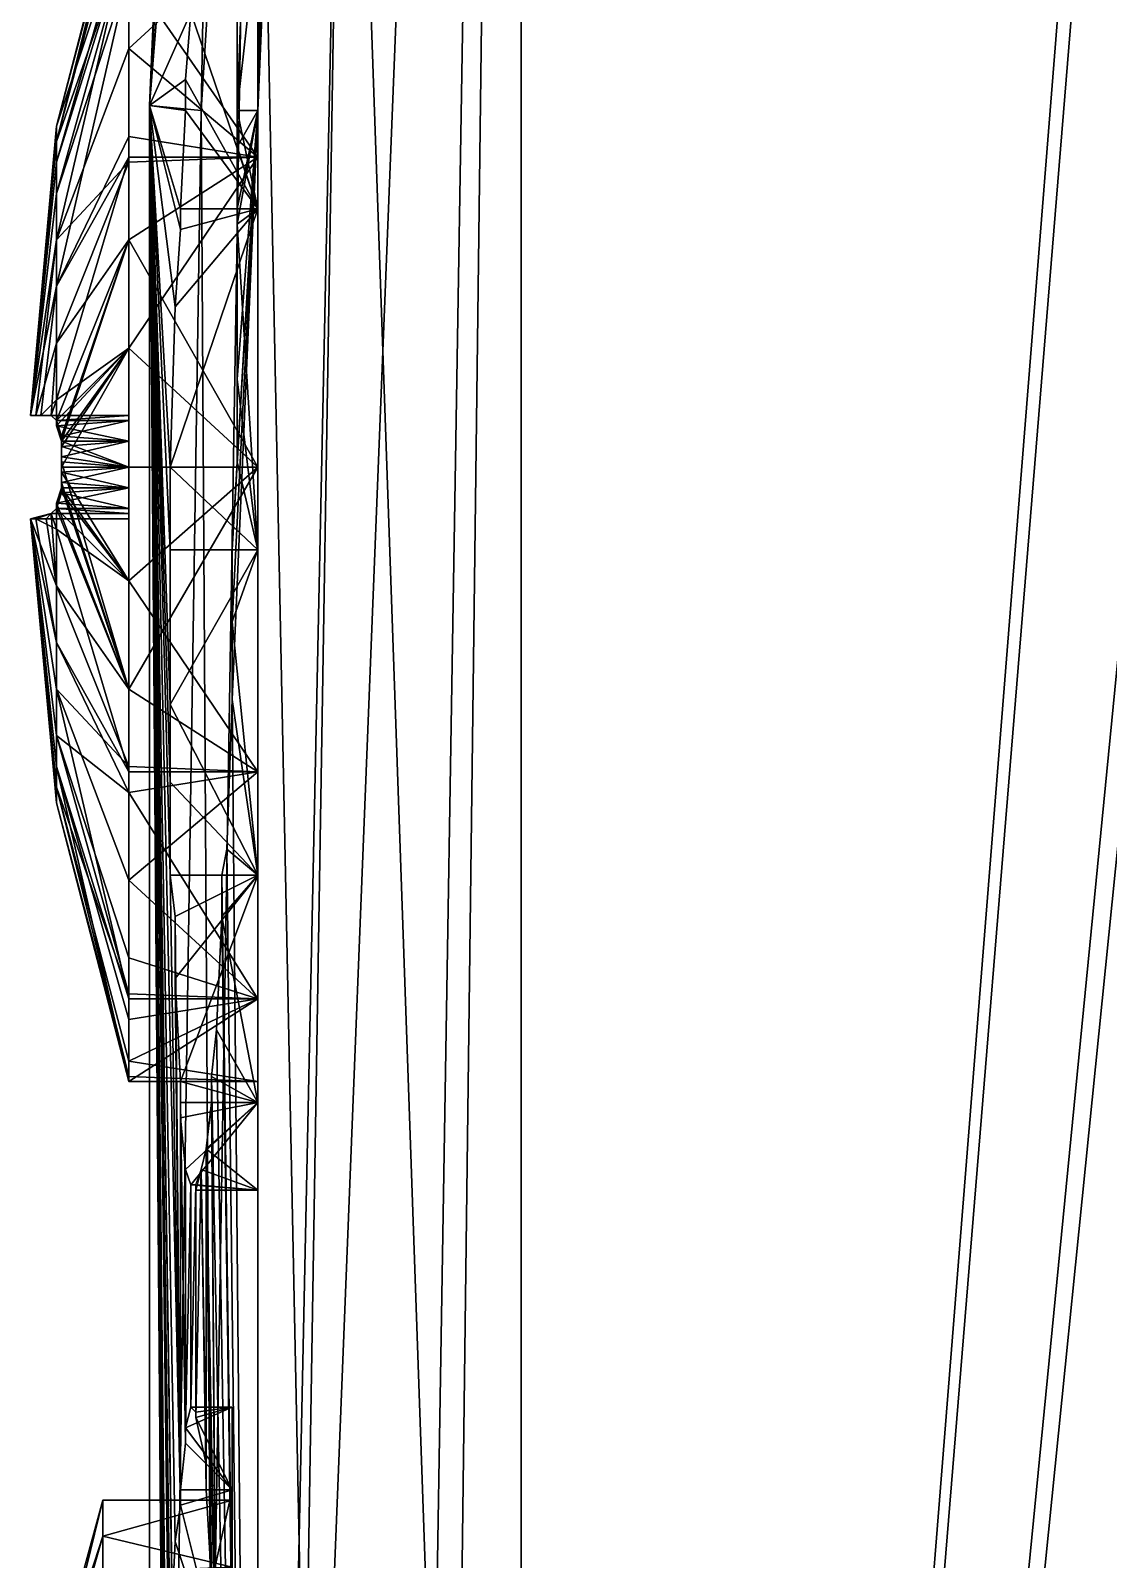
# Model space of a CAD drawing. Header units: metres. Extents: x -0.073 to 0.073, y -0.252 to 0.252.
# Drawn here: x -0.07244 to -0.05939, y 0.07803 to 0.09653 of the extents above; entities that cross this region are included whole.
import ezdxf

# ---------------------------------------------------------------- set-up
doc = ezdxf.new("R2010")
doc.units = ezdxf.units.M
for name, color, linetype in [('Object_0177', 9, 'CONTINUOUS'), ('Object_0185', 9, 'CONTINUOUS'), ('Object_0190', 9, 'CONTINUOUS'), ('Object_0280', 9, 'CONTINUOUS'), ('Object_0283', 9, 'CONTINUOUS'), ('Object_0284', 9, 'CONTINUOUS'), ('Object_0400', 9, 'CONTINUOUS'), ('Object_0401', 9, 'CONTINUOUS'), ('Object_0402', 9, 'CONTINUOUS'), ('Object_0507', 9, 'CONTINUOUS'), ('Object_0509', 9, 'CONTINUOUS'), ('Object_0513', 9, 'CONTINUOUS'), ('Object_0565', 9, 'CONTINUOUS'), ('Object_0681', 9, 'CONTINUOUS'), ('Object_0731', 9, 'CONTINUOUS'), ('Object_0926', 9, 'CONTINUOUS'), ('Object_0928', 9, 'CONTINUOUS'), ('Object_1019', 9, 'CONTINUOUS'), ('Object_1056', 9, 'CONTINUOUS')]:
    doc.layers.add(name, color=color, linetype=linetype)

msp = doc.modelspace()

# ---------------------------------------------------------------- linework, layer by layer
at = {"layer": 'Object_0177'}
for points in [[(-0.050375, 0.133875, 0.181312), (-0.067063, 0.105625, 0.181312), (0.025312, 0.095563, 0.181312)], [(-0.067563, 0.075063, 0.181312), (0.025312, 0.095563, 0.181312), (-0.067063, 0.105625, 0.181312)], [(0.025312, 0.095563, 0.181312), (-0.067563, 0.075063, 0.181312), (0.025312, 0.0545, 0.181312)]]:
    msp.add_3dface(points, dxfattribs=at)
at = {"layer": 'Object_0185'}
for points in [[(-0.06925, 0.135938, 0.168125), (-0.071, 0.095625, 0.168125), (-0.06875, 0.135625, 0.178313)], [(-0.070188, 0.105688, 0.178313), (-0.06875, 0.135625, 0.178313), (-0.071, 0.095625, 0.168125)], [(-0.071, 0.095625, 0.168125), (-0.070375, 0.095563, 0.178313), (-0.070188, 0.105688, 0.178313)], [(-0.071, 0.054437, 0.168125), (-0.070375, 0.0545, 0.178313), (-0.071, 0.095625, 0.168125)], [(-0.070688, 0.075063, 0.178313), (-0.071, 0.095625, 0.168125), (-0.070375, 0.0545, 0.178313)], [(-0.071, 0.095625, 0.168125), (-0.070688, 0.075063, 0.178313), (-0.070375, 0.095563, 0.178313)]]:
    msp.add_3dface(points, dxfattribs=at)
at = {"layer": 'Object_0190'}
for points in [[(-0.070188, 0.105688, 0.178313), (-0.070375, 0.095563, 0.178313), (-0.06975, 0.105688, 0.179812)], [(-0.07025, 0.075063, 0.179812), (-0.06975, 0.105688, 0.179812), (-0.070375, 0.095563, 0.178313)], [(-0.06975, 0.105688, 0.179812), (-0.07025, 0.075063, 0.179812), (-0.069125, 0.075063, 0.180937)], [(-0.069125, 0.075063, 0.180937), (-0.068625, 0.105625, 0.180937), (-0.06975, 0.105688, 0.179812)], [(-0.068625, 0.105625, 0.180937), (-0.069125, 0.075063, 0.180937), (-0.067563, 0.075063, 0.181312)], [(-0.067563, 0.075063, 0.181312), (-0.067063, 0.105625, 0.181312), (-0.068625, 0.105625, 0.180937)], [(-0.070375, 0.095563, 0.178313), (-0.070688, 0.075063, 0.178313), (-0.07025, 0.075063, 0.179812)]]:
    msp.add_3dface(points, dxfattribs=at)
at = {"layer": 'Object_0280'}
for points in [[(-0.06925, 0.135938, 0.168125), (-0.070063, 0.114875, 0.161625), (-0.071, 0.095625, 0.168125)], [(-0.069688, 0.095563, 0.138125), (-0.06925, 0.112375, 0.140625), (-0.068, 0.13475, 0.138125)], [(-0.070063, 0.114875, 0.161625), (-0.070188, 0.112687, 0.161875), (-0.071, 0.095625, 0.168125)], [(-0.07025, 0.11125, 0.161813), (-0.071, 0.095625, 0.168125), (-0.070188, 0.112687, 0.161875)], [(-0.06925, 0.112375, 0.140625), (-0.069688, 0.095563, 0.138125), (-0.069375, 0.110188, 0.140875)], [(-0.071, 0.095625, 0.168125), (-0.07025, 0.11125, 0.161813), (-0.07025, 0.110188, 0.161563)], [(-0.07025, 0.110188, 0.161563), (-0.070313, 0.109188, 0.161313), (-0.071, 0.095625, 0.168125)], [(-0.069375, 0.110188, 0.140875), (-0.069688, 0.095563, 0.138125), (-0.069437, 0.108875, 0.141312)], [(-0.070313, 0.107875, 0.160812), (-0.071, 0.095625, 0.168125), (-0.070313, 0.109188, 0.161313)], [(-0.069938, 0.095563, 0.143688), (-0.069938, 0.09675, 0.144437), (-0.069437, 0.108875, 0.141312)], [(-0.069938, 0.095563, 0.143688), (-0.069437, 0.108875, 0.141312), (-0.069688, 0.095563, 0.138125)], [(-0.071, 0.095625, 0.168125), (-0.070313, 0.107875, 0.160812), (-0.0705, 0.09675, 0.158125)], [(-0.0705, 0.09675, 0.158125), (-0.070562, 0.095938, 0.158687), (-0.071, 0.095625, 0.168125)], [(-0.070562, 0.095563, 0.158813), (-0.071, 0.095625, 0.168125), (-0.070562, 0.095938, 0.158687)], [(-0.071, 0.095625, 0.168125), (-0.070562, 0.095563, 0.158813), (-0.070625, 0.094375, 0.159437)], [(-0.070625, 0.094375, 0.159437), (-0.070625, 0.094125, 0.1595), (-0.071, 0.095625, 0.168125)], [(-0.070688, 0.093188, 0.159812), (-0.071, 0.095625, 0.168125), (-0.070625, 0.094125, 0.1595)], [(-0.071, 0.095625, 0.168125), (-0.070688, 0.093188, 0.159812), (-0.07075, 0.09125, 0.16)], [(-0.070688, 0.07825, 0.155813), (-0.07075, 0.077, 0.157062), (-0.071, 0.095625, 0.168125)], [(-0.070688, 0.07825, 0.155813), (-0.071, 0.095625, 0.168125), (-0.070625, 0.078688, 0.155312)], [(-0.07075, 0.09125, 0.16), (-0.07075, 0.09025, 0.159938), (-0.071, 0.095625, 0.168125)], [(-0.071, 0.095625, 0.168125), (-0.07075, 0.09025, 0.159938), (-0.07075, 0.088375, 0.1595)], [(-0.071, 0.095625, 0.168125), (-0.07075, 0.086312, 0.158437), (-0.070625, 0.078688, 0.155312)], [(-0.07075, 0.086312, 0.158437), (-0.071, 0.095625, 0.168125), (-0.07075, 0.087437, 0.159125)], [(-0.07075, 0.088375, 0.1595), (-0.07075, 0.087437, 0.159125), (-0.071, 0.095625, 0.168125)], [(-0.07075, 0.077, 0.157062), (-0.07075, 0.076437, 0.1575), (-0.071, 0.095625, 0.168125)], [(-0.07075, 0.076188, 0.157562), (-0.071, 0.095625, 0.168125), (-0.07075, 0.076437, 0.1575)], [(-0.071, 0.095625, 0.168125), (-0.07075, 0.076188, 0.157562), (-0.070812, 0.074812, 0.15825)], [(-0.070562, 0.060125, 0.155813), (-0.070625, 0.058875, 0.157062), (-0.071, 0.095625, 0.168125)], [(-0.070562, 0.060125, 0.155813), (-0.071, 0.095625, 0.168125), (-0.070562, 0.060563, 0.155312)], [(-0.070812, 0.074812, 0.15825), (-0.070812, 0.074125, 0.158437), (-0.071, 0.095625, 0.168125)], [(-0.070812, 0.0725, 0.158563), (-0.071, 0.095625, 0.168125), (-0.070812, 0.074125, 0.158437)], [(-0.071, 0.095625, 0.168125), (-0.070812, 0.0725, 0.158563), (-0.070812, 0.072375, 0.158563)], [(-0.071, 0.095625, 0.168125), (-0.07075, 0.069938, 0.158125), (-0.070562, 0.060563, 0.155312)], [(-0.07075, 0.069938, 0.158125), (-0.071, 0.095625, 0.168125), (-0.070812, 0.071688, 0.158563)], [(-0.070812, 0.072375, 0.158563), (-0.070812, 0.071688, 0.158563), (-0.071, 0.095625, 0.168125)], [(-0.070625, 0.058875, 0.157062), (-0.070625, 0.058312, 0.1575), (-0.071, 0.095625, 0.168125)], [(-0.070625, 0.058063, 0.157562), (-0.071, 0.095625, 0.168125), (-0.070625, 0.058312, 0.1575)], [(-0.071, 0.095625, 0.168125), (-0.070625, 0.058063, 0.157562), (-0.071, 0.054437, 0.168125)], [(-0.069688, 0.0545, 0.138125), (-0.07, 0.088437, 0.143), (-0.069688, 0.095563, 0.138125)], [(-0.07, 0.089375, 0.142687), (-0.069688, 0.095563, 0.138125), (-0.07, 0.088437, 0.143)], [(-0.069688, 0.095563, 0.138125), (-0.07, 0.089375, 0.142687), (-0.07, 0.09025, 0.142625)], [(-0.07, 0.09025, 0.142625), (-0.069938, 0.091312, 0.1425), (-0.069688, 0.095563, 0.138125)], [(-0.069938, 0.092312, 0.142563), (-0.069688, 0.095563, 0.138125), (-0.069938, 0.091312, 0.1425)], [(-0.069688, 0.095563, 0.138125), (-0.069938, 0.092312, 0.142563), (-0.069938, 0.094188, 0.143)], [(-0.069938, 0.094188, 0.143), (-0.069938, 0.094375, 0.143062), (-0.069688, 0.095563, 0.138125)], [(-0.069938, 0.095125, 0.143375), (-0.069688, 0.095563, 0.138125), (-0.069938, 0.094375, 0.143062)], [(-0.069688, 0.095563, 0.138125), (-0.069938, 0.095125, 0.143375), (-0.069938, 0.095563, 0.143688)], [(-0.07, 0.088437, 0.143), (-0.069688, 0.0545, 0.138125), (-0.070063, 0.086625, 0.143812)], [(-0.070125, 0.086312, 0.144062), (-0.070063, 0.086625, 0.143812), (-0.069688, 0.0545, 0.138125)], [(-0.070688, 0.085812, 0.158062), (-0.070625, 0.078688, 0.155312), (-0.07075, 0.086312, 0.158437)], [(-0.069688, 0.0545, 0.138125), (-0.070125, 0.085812, 0.144375), (-0.070125, 0.086312, 0.144062)], [(-0.070688, 0.085812, 0.158062), (-0.070688, 0.085063, 0.157375), (-0.070625, 0.078688, 0.155312)], [(-0.070125, 0.085812, 0.144375), (-0.069688, 0.0545, 0.138125), (-0.070188, 0.084438, 0.14575)], [(-0.070625, 0.083813, 0.155875), (-0.070625, 0.078688, 0.155312), (-0.070688, 0.085063, 0.157375)], [(-0.07025, 0.083875, 0.146562), (-0.070188, 0.084438, 0.14575), (-0.069688, 0.0545, 0.138125)], [(-0.070625, 0.078688, 0.155312), (-0.070625, 0.083813, 0.155875), (-0.070625, 0.078875, 0.154875)], [(-0.070625, 0.083562, 0.155312), (-0.070625, 0.078875, 0.154875), (-0.070625, 0.083813, 0.155875)], [(-0.07025, 0.083875, 0.146562), (-0.070188, 0.07575, 0.144625), (-0.07025, 0.083562, 0.147187)], [(-0.070188, 0.07575, 0.144625), (-0.07025, 0.083875, 0.146562), (-0.070188, 0.075125, 0.144375)], [(-0.069688, 0.0545, 0.138125), (-0.070188, 0.075125, 0.144375), (-0.07025, 0.083875, 0.146562)], [(-0.070625, 0.078875, 0.154875), (-0.070625, 0.083562, 0.155312), (-0.070562, 0.079438, 0.153687)], [(-0.070625, 0.083375, 0.155), (-0.070562, 0.079438, 0.153687), (-0.070625, 0.083562, 0.155312)], [(-0.070313, 0.083, 0.148375), (-0.07025, 0.083562, 0.147187), (-0.070188, 0.07575, 0.144625)], [(-0.070562, 0.079438, 0.153687), (-0.070625, 0.083375, 0.155), (-0.070562, 0.079625, 0.153)], [(-0.070562, 0.08275, 0.153125), (-0.070562, 0.079625, 0.153), (-0.070625, 0.083375, 0.155)], [(-0.070313, 0.083, 0.148375), (-0.070313, 0.078875, 0.147563), (-0.070375, 0.08275, 0.149312)], [(-0.070188, 0.07575, 0.144625), (-0.070188, 0.076188, 0.144937), (-0.070313, 0.083, 0.148375)], [(-0.07025, 0.07725, 0.145625), (-0.070313, 0.083, 0.148375), (-0.070188, 0.076188, 0.144937)], [(-0.070313, 0.083, 0.148375), (-0.07025, 0.07725, 0.145625), (-0.07025, 0.07775, 0.146062)], [(-0.07025, 0.07775, 0.146062), (-0.070313, 0.078875, 0.1475), (-0.070313, 0.083, 0.148375)], [(-0.070313, 0.078875, 0.147563), (-0.070313, 0.083, 0.148375), (-0.070313, 0.078875, 0.1475)], [(-0.070562, 0.079625, 0.153), (-0.070562, 0.08275, 0.153125), (-0.0705, 0.082563, 0.152188)], [(-0.070375, 0.08275, 0.149312), (-0.070438, 0.07975, 0.149812), (-0.070438, 0.082563, 0.15125)], [(-0.070375, 0.08275, 0.149312), (-0.070313, 0.079187, 0.148125), (-0.070438, 0.07975, 0.149812)], [(-0.070313, 0.079187, 0.148125), (-0.070375, 0.08275, 0.149312), (-0.070313, 0.078875, 0.147563)], [(-0.070562, 0.079625, 0.153), (-0.0705, 0.082563, 0.152188), (-0.0705, 0.079875, 0.15125)], [(-0.070438, 0.082563, 0.15125), (-0.0705, 0.079875, 0.15125), (-0.0705, 0.082563, 0.152188)], [(-0.0705, 0.079875, 0.15125), (-0.070438, 0.082563, 0.15125), (-0.070438, 0.079813, 0.1505)], [(-0.070438, 0.079813, 0.1505), (-0.070438, 0.082563, 0.15125), (-0.070438, 0.07975, 0.149812)]]:
    msp.add_3dface(points, dxfattribs=at)
at = {"layer": 'Object_0283'}
for points in [[(-0.069688, 0.094375, 0.159437), (-0.0705, 0.09675, 0.158125), (-0.069688, 0.097812, 0.157062)], [(-0.069938, 0.095563, 0.143688), (-0.069688, 0.097812, 0.145437), (-0.069938, 0.09675, 0.144437)], [(-0.069688, 0.097812, 0.145437), (-0.069938, 0.095563, 0.143688), (-0.069688, 0.094375, 0.143062)], [(-0.0705, 0.09675, 0.158125), (-0.069688, 0.094375, 0.159437), (-0.070562, 0.095938, 0.158687)], [(-0.069688, 0.094375, 0.159437), (-0.070562, 0.095563, 0.158813), (-0.070562, 0.095938, 0.158687)], [(-0.070562, 0.095563, 0.158813), (-0.069688, 0.094375, 0.159437), (-0.070625, 0.094375, 0.159437)], [(-0.069938, 0.095125, 0.143375), (-0.069688, 0.094375, 0.143062), (-0.069938, 0.095563, 0.143688)], [(-0.069688, 0.094375, 0.143062), (-0.069938, 0.095125, 0.143375), (-0.069938, 0.094375, 0.143062)], [(-0.069688, 0.09025, 0.159938), (-0.07075, 0.09125, 0.16), (-0.069688, 0.094375, 0.159437)], [(-0.070688, 0.093188, 0.159812), (-0.069688, 0.094375, 0.159437), (-0.07075, 0.09125, 0.16)], [(-0.069688, 0.094375, 0.159437), (-0.070688, 0.093188, 0.159812), (-0.070625, 0.094125, 0.1595)], [(-0.070625, 0.094125, 0.1595), (-0.070625, 0.094375, 0.159437), (-0.069688, 0.094375, 0.159437)], [(-0.069688, 0.094375, 0.143062), (-0.069938, 0.094375, 0.143062), (-0.069938, 0.094188, 0.143)], [(-0.069688, 0.094375, 0.143062), (-0.069938, 0.094188, 0.143), (-0.069688, 0.09025, 0.142563)], [(-0.069938, 0.092312, 0.142563), (-0.069688, 0.09025, 0.142563), (-0.069938, 0.094188, 0.143)], [(-0.069688, 0.09025, 0.142563), (-0.069938, 0.092312, 0.142563), (-0.069938, 0.091312, 0.1425)], [(-0.07075, 0.09025, 0.159938), (-0.07075, 0.09125, 0.16), (-0.069688, 0.09025, 0.159938)], [(-0.069938, 0.091312, 0.1425), (-0.07, 0.09025, 0.142625), (-0.069688, 0.09025, 0.142563)], [(-0.069688, 0.086312, 0.158437), (-0.07075, 0.088375, 0.1595), (-0.069688, 0.09025, 0.159938)], [(-0.07075, 0.09025, 0.159938), (-0.069688, 0.09025, 0.159938), (-0.07075, 0.088375, 0.1595)], [(-0.07, 0.089375, 0.142687), (-0.069688, 0.09025, 0.142563), (-0.07, 0.09025, 0.142625)], [(-0.069688, 0.09025, 0.142563), (-0.07, 0.089375, 0.142687), (-0.069688, 0.086312, 0.144062)], [(-0.07, 0.088437, 0.143), (-0.069688, 0.086312, 0.144062), (-0.07, 0.089375, 0.142687)], [(-0.069688, 0.086312, 0.144062), (-0.07, 0.088437, 0.143), (-0.070063, 0.086625, 0.143812)], [(-0.069688, 0.086312, 0.158437), (-0.07075, 0.087437, 0.159125), (-0.07075, 0.088375, 0.1595)], [(-0.07075, 0.087437, 0.159125), (-0.069688, 0.086312, 0.158437), (-0.07075, 0.086312, 0.158437)], [(-0.070063, 0.086625, 0.143812), (-0.070125, 0.086312, 0.144062), (-0.069688, 0.086312, 0.144062)], [(-0.070688, 0.085812, 0.158062), (-0.07075, 0.086312, 0.158437), (-0.069688, 0.086312, 0.158437)], [(-0.070688, 0.085063, 0.157375), (-0.069688, 0.086312, 0.158437), (-0.070625, 0.083813, 0.155875)], [(-0.069688, 0.086312, 0.158437), (-0.070688, 0.085063, 0.157375), (-0.070688, 0.085812, 0.158062)], [(-0.069688, 0.083562, 0.155312), (-0.070625, 0.083813, 0.155875), (-0.069688, 0.086312, 0.158437)], [(-0.070125, 0.085812, 0.144375), (-0.069688, 0.086312, 0.144062), (-0.070125, 0.086312, 0.144062)], [(-0.069688, 0.086312, 0.144062), (-0.070125, 0.085812, 0.144375), (-0.069688, 0.083562, 0.147187)], [(-0.070188, 0.084438, 0.14575), (-0.069688, 0.083562, 0.147187), (-0.070125, 0.085812, 0.144375)], [(-0.069688, 0.083562, 0.147187), (-0.070188, 0.084438, 0.14575), (-0.07025, 0.083875, 0.146562)], [(-0.070625, 0.083813, 0.155875), (-0.069688, 0.083562, 0.155312), (-0.070625, 0.083562, 0.155312)], [(-0.07025, 0.083875, 0.146562), (-0.07025, 0.083562, 0.147187), (-0.069688, 0.083562, 0.147187)], [(-0.069688, 0.083562, 0.155312), (-0.070562, 0.08275, 0.153125), (-0.070625, 0.083375, 0.155)], [(-0.070625, 0.083375, 0.155), (-0.070625, 0.083562, 0.155312), (-0.069688, 0.083562, 0.155312)], [(-0.070562, 0.08275, 0.153125), (-0.069688, 0.083562, 0.155312), (-0.0705, 0.082563, 0.152188)], [(-0.069688, 0.0825, 0.15125), (-0.0705, 0.082563, 0.152188), (-0.069688, 0.083562, 0.155312)], [(-0.070313, 0.083, 0.148375), (-0.069688, 0.083562, 0.147187), (-0.07025, 0.083562, 0.147187)], [(-0.069688, 0.083562, 0.147187), (-0.070313, 0.083, 0.148375), (-0.069688, 0.0825, 0.15125)], [(-0.070375, 0.08275, 0.149312), (-0.069688, 0.0825, 0.15125), (-0.070313, 0.083, 0.148375)], [(-0.069688, 0.0825, 0.15125), (-0.070375, 0.08275, 0.149312), (-0.070438, 0.0825, 0.15125)], [(-0.0705, 0.082563, 0.152188), (-0.069688, 0.0825, 0.15125), (-0.070438, 0.082563, 0.15125)], [(-0.069688, 0.0825, 0.15125), (-0.070438, 0.0825, 0.15125), (-0.070438, 0.082563, 0.15125)]]:
    msp.add_3dface(points, dxfattribs=at)
at = {"layer": 'Object_0284'}
for points in [[(-0.0705, 0.079875, 0.15125), (-0.07, 0.079875, 0.15125), (-0.070562, 0.079625, 0.153)], [(-0.07, 0.078875, 0.154938), (-0.070562, 0.079625, 0.153), (-0.07, 0.079875, 0.15125)], [(-0.0705, 0.079875, 0.15125), (-0.070438, 0.079813, 0.1505), (-0.07, 0.079875, 0.15125)], [(-0.070438, 0.07975, 0.149812), (-0.07, 0.079875, 0.15125), (-0.070438, 0.079813, 0.1505)], [(-0.07, 0.079875, 0.15125), (-0.070438, 0.07975, 0.149812), (-0.07, 0.078875, 0.147563)], [(-0.070313, 0.079187, 0.148125), (-0.07, 0.078875, 0.147563), (-0.070438, 0.07975, 0.149812)], [(-0.070562, 0.079625, 0.153), (-0.07, 0.078875, 0.154938), (-0.070562, 0.079438, 0.153687)], [(-0.07, 0.078875, 0.154938), (-0.070625, 0.078875, 0.154875), (-0.070562, 0.079438, 0.153687)], [(-0.07, 0.078875, 0.147563), (-0.070313, 0.079187, 0.148125), (-0.070313, 0.078875, 0.147563)], [(-0.07, 0.076188, 0.157625), (-0.070625, 0.078688, 0.155312), (-0.07, 0.078875, 0.154938)], [(-0.070625, 0.078875, 0.154875), (-0.07, 0.078875, 0.154938), (-0.070625, 0.078688, 0.155312)], [(-0.070313, 0.078875, 0.147563), (-0.070313, 0.078875, 0.1475), (-0.07, 0.078875, 0.147563)], [(-0.07025, 0.07775, 0.146062), (-0.07, 0.078875, 0.147563), (-0.070313, 0.078875, 0.1475)], [(-0.07, 0.078875, 0.147563), (-0.07025, 0.07775, 0.146062), (-0.07, 0.076188, 0.144875)], [(-0.07, 0.076188, 0.157625), (-0.070688, 0.07825, 0.155813), (-0.070625, 0.078688, 0.155312)], [(-0.070688, 0.07825, 0.155813), (-0.07, 0.076188, 0.157625), (-0.07075, 0.077, 0.157062)]]:
    msp.add_3dface(points, dxfattribs=at)
at = {"layer": 'Object_0400'}
for points in [[(-0.072187, 0.091875, 0.1475), (-0.072125, 0.091875, 0.147375), (-0.07125, 0.091875, 0.1475)], [(-0.072125, 0.091812, 0.147187), (-0.07125, 0.091875, 0.1475), (-0.072125, 0.091875, 0.147375)], [(-0.07125, 0.091875, 0.1475), (-0.072125, 0.091812, 0.147187), (-0.07125, 0.091812, 0.147187)], [(-0.07125, 0.091812, 0.147187), (-0.072125, 0.09175, 0.147125), (-0.07125, 0.091563, 0.146938)], [(-0.07125, 0.091812, 0.147187), (-0.072125, 0.091812, 0.147187), (-0.072125, 0.09175, 0.147125)], [(-0.072063, 0.091563, 0.147), (-0.07125, 0.091563, 0.146938), (-0.072125, 0.09175, 0.147125)], [(-0.07125, 0.09125, 0.146875), (-0.07125, 0.091563, 0.146938), (-0.072063, 0.0915, 0.146938)], [(-0.07125, 0.091563, 0.146938), (-0.072063, 0.091563, 0.147), (-0.072063, 0.0915, 0.146938)], [(-0.072063, 0.0915, 0.146938), (-0.072063, 0.09125, 0.146875), (-0.07125, 0.09125, 0.146875)], [(-0.072063, 0.091187, 0.146875), (-0.07125, 0.09125, 0.146875), (-0.072063, 0.09125, 0.146875)], [(-0.07125, 0.09125, 0.146875), (-0.072063, 0.091187, 0.146875), (-0.07125, 0.091, 0.146938)], [(-0.072063, 0.091, 0.146938), (-0.07125, 0.091, 0.146938), (-0.072063, 0.091187, 0.146875)], [(-0.072125, 0.09075, 0.147187), (-0.07125, 0.09075, 0.147187), (-0.072063, 0.090938, 0.147)], [(-0.07125, 0.091, 0.146938), (-0.072063, 0.090938, 0.147), (-0.07125, 0.09075, 0.147187)], [(-0.07125, 0.091, 0.146938), (-0.072063, 0.091, 0.146938), (-0.072063, 0.090938, 0.147)], [(-0.072187, 0.090687, 0.1475), (-0.07125, 0.090687, 0.1475), (-0.072125, 0.09075, 0.147187)], [(-0.07125, 0.09075, 0.147187), (-0.072125, 0.09075, 0.147187), (-0.07125, 0.090687, 0.1475)]]:
    msp.add_3dface(points, dxfattribs=at)
at = {"layer": 'Object_0401'}
for points in [[(-0.072187, 0.090687, 0.147687), (-0.072438, 0.090625, 0.1505), (-0.072187, 0.090625, 0.1475)], [(-0.072438, 0.090625, 0.1505), (-0.072187, 0.090687, 0.147687), (-0.072438, 0.090625, 0.149937)], [(-0.072375, 0.090625, 0.149625), (-0.072438, 0.090625, 0.149937), (-0.072187, 0.090687, 0.147687)], [(-0.07225, 0.090625, 0.154), (-0.07125, 0.090625, 0.1475), (-0.072438, 0.090625, 0.15225)], [(-0.072187, 0.090625, 0.1475), (-0.072438, 0.090625, 0.15225), (-0.07125, 0.090625, 0.1475)], [(-0.072438, 0.090625, 0.15225), (-0.072187, 0.090625, 0.1475), (-0.072438, 0.090625, 0.151812)], [(-0.072438, 0.090625, 0.151562), (-0.072438, 0.090625, 0.151812), (-0.072187, 0.090625, 0.1475)], [(-0.072438, 0.090625, 0.15125), (-0.072438, 0.090625, 0.151562), (-0.072438, 0.090625, 0.151)], [(-0.072187, 0.090625, 0.1475), (-0.072438, 0.090625, 0.151), (-0.072438, 0.090625, 0.151562)], [(-0.072438, 0.090625, 0.151), (-0.072187, 0.090625, 0.1475), (-0.072438, 0.090625, 0.1505)], [(-0.072187, 0.090625, 0.155), (-0.07125, 0.090625, 0.155), (-0.07225, 0.090625, 0.154)], [(-0.07125, 0.090625, 0.1475), (-0.07225, 0.090625, 0.154), (-0.07125, 0.090625, 0.155)]]:
    msp.add_3dface(points, dxfattribs=at)
at = {"layer": 'Object_0402'}
for points in [[(-0.072438, 0.091875, 0.15225), (-0.072187, 0.091875, 0.155), (-0.072375, 0.091875, 0.152875)], [(-0.072187, 0.091875, 0.155), (-0.072438, 0.091875, 0.15225), (-0.07125, 0.091875, 0.155)], [(-0.072438, 0.091875, 0.15225), (-0.072438, 0.091875, 0.151688), (-0.07125, 0.091875, 0.155)], [(-0.072438, 0.091875, 0.15125), (-0.07125, 0.091875, 0.155), (-0.072438, 0.091875, 0.151688)], [(-0.07125, 0.091875, 0.155), (-0.072438, 0.091875, 0.15125), (-0.07125, 0.091875, 0.1475)], [(-0.072438, 0.091875, 0.151063), (-0.07125, 0.091875, 0.1475), (-0.072438, 0.091875, 0.15125)], [(-0.07125, 0.091875, 0.1475), (-0.072438, 0.091875, 0.151063), (-0.072438, 0.091875, 0.150687)], [(-0.072438, 0.091875, 0.150687), (-0.072313, 0.091875, 0.149438), (-0.07125, 0.091875, 0.1475)], [(-0.072187, 0.091875, 0.147625), (-0.07125, 0.091875, 0.1475), (-0.072313, 0.091875, 0.149438)], [(-0.07125, 0.091875, 0.1475), (-0.072187, 0.091875, 0.147625), (-0.072187, 0.091875, 0.1475)]]:
    msp.add_3dface(points, dxfattribs=at)
at = {"layer": 'Object_0507'}
for points in [[(-0.071563, 0.07875, 0.15125), (-0.072313, 0.076, 0.15125), (-0.071563, 0.078313, 0.153625)], [(-0.072313, 0.076, 0.15125), (-0.071563, 0.07875, 0.15125), (-0.072313, 0.075688, 0.149937)], [(-0.071563, 0.078313, 0.148875), (-0.072313, 0.075688, 0.149937), (-0.071563, 0.07875, 0.15125)], [(-0.071563, 0.078313, 0.153625), (-0.072313, 0.075688, 0.152562), (-0.071563, 0.077875, 0.154312)], [(-0.072313, 0.075688, 0.152562), (-0.071563, 0.078313, 0.153625), (-0.072313, 0.076, 0.15125)], [(-0.072313, 0.075688, 0.149937), (-0.071563, 0.078313, 0.148875), (-0.071563, 0.077875, 0.148187)]]:
    msp.add_3dface(points, dxfattribs=at)
at = {"layer": 'Object_0509'}
for points in [[(-0.07125, 0.09875, 0.151938), (-0.072125, 0.095375, 0.151625), (-0.07125, 0.098, 0.154562)], [(-0.07125, 0.09875, 0.151938), (-0.07125, 0.098688, 0.15125), (-0.072125, 0.095375, 0.151625)], [(-0.072125, 0.095188, 0.150125), (-0.072125, 0.095375, 0.151625), (-0.07125, 0.098688, 0.15125)], [(-0.07125, 0.098688, 0.15125), (-0.07125, 0.0985, 0.149188), (-0.072125, 0.095188, 0.150125)], [(-0.07125, 0.097688, 0.147563), (-0.072125, 0.095188, 0.150125), (-0.07125, 0.0985, 0.149188)], [(-0.072125, 0.094938, 0.153063), (-0.07125, 0.098, 0.154562), (-0.072125, 0.095375, 0.151625)], [(-0.07125, 0.098, 0.154562), (-0.072125, 0.094938, 0.153063), (-0.07125, 0.09775, 0.154938)], [(-0.072125, 0.094, 0.15425), (-0.07125, 0.09775, 0.154938), (-0.072125, 0.094938, 0.153063)], [(-0.07125, 0.09775, 0.154938), (-0.072125, 0.094, 0.15425), (-0.07125, 0.096313, 0.156812)], [(-0.072125, 0.095188, 0.150125), (-0.07125, 0.097688, 0.147563), (-0.072125, 0.094562, 0.148812)], [(-0.07125, 0.09725, 0.14675), (-0.072125, 0.094562, 0.148812), (-0.07125, 0.097688, 0.147563)], [(-0.072125, 0.094562, 0.148812), (-0.07125, 0.09725, 0.14675), (-0.072125, 0.093437, 0.14775)], [(-0.07125, 0.09725, 0.14675), (-0.07125, 0.09525, 0.144875), (-0.072125, 0.093437, 0.14775)], [(-0.07125, 0.094938, 0.157625), (-0.07125, 0.096313, 0.156812), (-0.072125, 0.094, 0.15425)], [(-0.072125, 0.095375, 0.151625), (-0.072438, 0.091875, 0.151688), (-0.072125, 0.094938, 0.153063)], [(-0.072438, 0.091875, 0.151688), (-0.072125, 0.095375, 0.151625), (-0.072438, 0.091875, 0.15125)], [(-0.072125, 0.095375, 0.151625), (-0.072125, 0.095188, 0.150125), (-0.072438, 0.091875, 0.15125)], [(-0.072125, 0.094562, 0.148812), (-0.072438, 0.091875, 0.151063), (-0.072125, 0.095188, 0.150125)], [(-0.072438, 0.091875, 0.151063), (-0.072438, 0.091875, 0.15125), (-0.072125, 0.095188, 0.150125)], [(-0.07125, 0.095, 0.144813), (-0.072125, 0.093437, 0.14775), (-0.07125, 0.09525, 0.144875)], [(-0.072125, 0.094938, 0.153063), (-0.072438, 0.091875, 0.15225), (-0.072125, 0.094, 0.15425)], [(-0.072438, 0.091875, 0.15225), (-0.072125, 0.094938, 0.153063), (-0.072438, 0.091875, 0.151688)], [(-0.07125, 0.092688, 0.143875), (-0.072125, 0.092063, 0.14725), (-0.07125, 0.095, 0.144813)], [(-0.072125, 0.093437, 0.14775), (-0.07125, 0.095, 0.144813), (-0.072125, 0.092063, 0.14725)], [(-0.07125, 0.094938, 0.157625), (-0.072125, 0.09275, 0.155062), (-0.07125, 0.094, 0.15825)], [(-0.072125, 0.09275, 0.155062), (-0.07125, 0.094938, 0.157625), (-0.072125, 0.094, 0.15425)], [(-0.072125, 0.093437, 0.14775), (-0.072438, 0.091875, 0.150687), (-0.072125, 0.094562, 0.148812)], [(-0.072438, 0.091875, 0.151063), (-0.072125, 0.094562, 0.148812), (-0.072438, 0.091875, 0.150687)], [(-0.072375, 0.091875, 0.152875), (-0.072125, 0.094, 0.15425), (-0.072438, 0.091875, 0.15225)], [(-0.072125, 0.094, 0.15425), (-0.072375, 0.091875, 0.152875), (-0.072125, 0.09275, 0.155062)], [(-0.072125, 0.091812, 0.155312), (-0.072063, 0.091625, 0.1555), (-0.07125, 0.094, 0.15825)], [(-0.072125, 0.091812, 0.155312), (-0.07125, 0.094, 0.15825), (-0.072125, 0.09275, 0.155062)], [(-0.072063, 0.091563, 0.155563), (-0.07125, 0.094, 0.15825), (-0.072063, 0.091625, 0.1555)], [(-0.07125, 0.094, 0.15825), (-0.072063, 0.091563, 0.155563), (-0.07125, 0.09125, 0.15875)], [(-0.072438, 0.091875, 0.150687), (-0.072125, 0.093437, 0.14775), (-0.072313, 0.091875, 0.149438)], [(-0.072125, 0.092063, 0.14725), (-0.072313, 0.091875, 0.149438), (-0.072125, 0.093437, 0.14775)], [(-0.072187, 0.091875, 0.155), (-0.072125, 0.09275, 0.155062), (-0.072375, 0.091875, 0.152875)], [(-0.072187, 0.091875, 0.155), (-0.072125, 0.091812, 0.155312), (-0.072125, 0.09275, 0.155062)], [(-0.072063, 0.091563, 0.147), (-0.072125, 0.09175, 0.147125), (-0.07125, 0.092688, 0.143875)], [(-0.072125, 0.09175, 0.147125), (-0.072125, 0.091812, 0.147187), (-0.07125, 0.092688, 0.143875)], [(-0.072125, 0.092063, 0.14725), (-0.07125, 0.092688, 0.143875), (-0.072125, 0.091812, 0.147187)], [(-0.07125, 0.09125, 0.143875), (-0.072063, 0.09125, 0.146875), (-0.07125, 0.092688, 0.143875)], [(-0.072063, 0.0915, 0.146938), (-0.07125, 0.092688, 0.143875), (-0.072063, 0.09125, 0.146875)], [(-0.07125, 0.092688, 0.143875), (-0.072063, 0.0915, 0.146938), (-0.072063, 0.091563, 0.147)], [(-0.072125, 0.092063, 0.14725), (-0.072187, 0.091875, 0.147625), (-0.072313, 0.091875, 0.149438)], [(-0.072125, 0.091875, 0.147375), (-0.072187, 0.091875, 0.1475), (-0.072125, 0.092063, 0.14725)], [(-0.072187, 0.091875, 0.147625), (-0.072125, 0.092063, 0.14725), (-0.072187, 0.091875, 0.1475)], [(-0.072125, 0.091875, 0.147375), (-0.072125, 0.092063, 0.14725), (-0.072125, 0.091812, 0.147187)], [(-0.072063, 0.091375, 0.155625), (-0.07125, 0.09125, 0.15875), (-0.072063, 0.091563, 0.155563)], [(-0.07125, 0.09125, 0.15875), (-0.072063, 0.091375, 0.155625), (-0.072063, 0.091312, 0.155625)], [(-0.07125, 0.088562, 0.15825), (-0.07125, 0.09125, 0.15875), (-0.072063, 0.091312, 0.155625)], [(-0.072063, 0.091312, 0.155625), (-0.072063, 0.091063, 0.155563), (-0.07125, 0.088562, 0.15825)], [(-0.07125, 0.089875, 0.143875), (-0.072063, 0.091187, 0.146875), (-0.07125, 0.09125, 0.143875)], [(-0.072063, 0.09125, 0.146875), (-0.07125, 0.09125, 0.143875), (-0.072063, 0.091187, 0.146875)], [(-0.072063, 0.091187, 0.146875), (-0.07125, 0.089875, 0.143875), (-0.072063, 0.091, 0.146938)], [(-0.072063, 0.091, 0.1555), (-0.07125, 0.088562, 0.15825), (-0.072063, 0.091063, 0.155563)], [(-0.07125, 0.088562, 0.15825), (-0.072063, 0.091, 0.1555), (-0.072125, 0.090813, 0.155375)], [(-0.07125, 0.089875, 0.143875), (-0.072125, 0.09075, 0.147187), (-0.072063, 0.090938, 0.147)], [(-0.072063, 0.090938, 0.147), (-0.072063, 0.091, 0.146938), (-0.07125, 0.089875, 0.143875)], [(-0.072187, 0.090687, 0.147687), (-0.072125, 0.0905, 0.14725), (-0.072375, 0.090625, 0.149625)], [(-0.07225, 0.090625, 0.154), (-0.072125, 0.089813, 0.155062), (-0.072187, 0.090687, 0.155)], [(-0.072187, 0.090687, 0.1475), (-0.072125, 0.09075, 0.147187), (-0.072125, 0.0905, 0.14725)], [(-0.072125, 0.0905, 0.14725), (-0.072187, 0.090687, 0.147687), (-0.072187, 0.090687, 0.1475)], [(-0.072125, 0.090687, 0.155125), (-0.072187, 0.090687, 0.155), (-0.072125, 0.089813, 0.155062)], [(-0.072125, 0.090813, 0.155375), (-0.072125, 0.09075, 0.155312), (-0.07125, 0.088562, 0.15825)], [(-0.072125, 0.090687, 0.155125), (-0.072125, 0.089813, 0.155062), (-0.072125, 0.09075, 0.155312)], [(-0.072125, 0.09075, 0.147187), (-0.07125, 0.089875, 0.143875), (-0.072125, 0.0905, 0.14725)], [(-0.072125, 0.089813, 0.155062), (-0.07125, 0.088562, 0.15825), (-0.072125, 0.09075, 0.155312)], [(-0.072438, 0.090625, 0.15225), (-0.072125, 0.088562, 0.15425), (-0.072125, 0.089813, 0.155062)], [(-0.072375, 0.090625, 0.149625), (-0.072125, 0.089125, 0.14775), (-0.072438, 0.090625, 0.149937)], [(-0.072125, 0.088, 0.148812), (-0.072438, 0.090625, 0.149937), (-0.072125, 0.089125, 0.14775)], [(-0.072438, 0.090625, 0.149937), (-0.072125, 0.088, 0.148812), (-0.072438, 0.090625, 0.1505)], [(-0.072438, 0.090625, 0.151812), (-0.072438, 0.090625, 0.151562), (-0.072125, 0.087625, 0.153063)], [(-0.072438, 0.090625, 0.15125), (-0.072125, 0.087625, 0.153063), (-0.072438, 0.090625, 0.151562)], [(-0.072125, 0.087625, 0.153063), (-0.072438, 0.090625, 0.15125), (-0.072125, 0.087188, 0.151625)], [(-0.072438, 0.090625, 0.151), (-0.072125, 0.087188, 0.151625), (-0.072438, 0.090625, 0.15125)], [(-0.072125, 0.087188, 0.151625), (-0.072438, 0.090625, 0.151), (-0.072125, 0.087375, 0.150125)], [(-0.072125, 0.089813, 0.155062), (-0.07225, 0.090625, 0.154), (-0.072438, 0.090625, 0.15225)], [(-0.072125, 0.088, 0.148812), (-0.072125, 0.087375, 0.150125), (-0.072438, 0.090625, 0.1505)], [(-0.072438, 0.090625, 0.151), (-0.072438, 0.090625, 0.1505), (-0.072125, 0.087375, 0.150125)], [(-0.072125, 0.087625, 0.153063), (-0.072125, 0.088562, 0.15425), (-0.072438, 0.090625, 0.151812)], [(-0.072438, 0.090625, 0.15225), (-0.072438, 0.090625, 0.151812), (-0.072125, 0.088562, 0.15425)], [(-0.072125, 0.089125, 0.14775), (-0.072375, 0.090625, 0.149625), (-0.072125, 0.0905, 0.14725)], [(-0.072125, 0.0905, 0.14725), (-0.07125, 0.087563, 0.144813), (-0.072125, 0.089125, 0.14775)], [(-0.07125, 0.087563, 0.144813), (-0.072125, 0.0905, 0.14725), (-0.07125, 0.089875, 0.143875)], [(-0.07125, 0.088562, 0.15825), (-0.072125, 0.089813, 0.155062), (-0.07125, 0.087625, 0.157625)], [(-0.072125, 0.088562, 0.15425), (-0.07125, 0.087625, 0.157625), (-0.072125, 0.089813, 0.155062)], [(-0.072125, 0.089125, 0.14775), (-0.07125, 0.087313, 0.144875), (-0.072125, 0.088, 0.148812)], [(-0.07125, 0.087313, 0.144875), (-0.072125, 0.089125, 0.14775), (-0.07125, 0.087563, 0.144813)], [(-0.072125, 0.088562, 0.15425), (-0.072125, 0.087625, 0.153063), (-0.07125, 0.084813, 0.154938)], [(-0.07125, 0.087625, 0.157625), (-0.072125, 0.088562, 0.15425), (-0.07125, 0.08625, 0.156812)], [(-0.07125, 0.084813, 0.154938), (-0.07125, 0.08625, 0.156812), (-0.072125, 0.088562, 0.15425)], [(-0.07125, 0.085313, 0.14675), (-0.072125, 0.088, 0.148812), (-0.07125, 0.087313, 0.144875)], [(-0.07125, 0.085313, 0.14675), (-0.07125, 0.084875, 0.147563), (-0.072125, 0.088, 0.148812)], [(-0.072125, 0.087375, 0.150125), (-0.072125, 0.088, 0.148812), (-0.07125, 0.084875, 0.147563)], [(-0.07125, 0.084563, 0.154562), (-0.072125, 0.087625, 0.153063), (-0.07125, 0.083813, 0.151938)], [(-0.072125, 0.087188, 0.151625), (-0.07125, 0.083813, 0.151938), (-0.072125, 0.087625, 0.153063)], [(-0.07125, 0.084563, 0.154562), (-0.07125, 0.084813, 0.154938), (-0.072125, 0.087625, 0.153063)], [(-0.072125, 0.087375, 0.150125), (-0.07125, 0.083875, 0.15125), (-0.072125, 0.087188, 0.151625)], [(-0.07125, 0.083875, 0.15125), (-0.072125, 0.087375, 0.150125), (-0.07125, 0.084062, 0.149188)], [(-0.07125, 0.084875, 0.147563), (-0.07125, 0.084062, 0.149188), (-0.072125, 0.087375, 0.150125)], [(-0.07125, 0.083813, 0.151938), (-0.072125, 0.087188, 0.151625), (-0.07125, 0.083875, 0.15125)]]:
    msp.add_3dface(points, dxfattribs=at)
at = {"layer": 'Object_0513'}
for points in [[(-0.0665, 0.134875, 0.138125), (-0.0585, 0.115625, 0.14), (-0.0665, 0.015188, 0.138125)], [(-0.0585, 0.113125, 0.14), (-0.0665, 0.015188, 0.138125), (-0.0585, 0.115625, 0.14)], [(-0.0585, 0.113125, 0.14), (-0.0585, 0.096875, 0.14), (-0.0665, 0.015188, 0.138125)], [(-0.0585, 0.094375, 0.14), (-0.0665, 0.015188, 0.138125), (-0.0585, 0.096875, 0.14)], [(-0.0585, 0.094375, 0.14), (-0.0585, 0.078125, 0.14), (-0.0665, 0.015188, 0.138125)], [(-0.0585, 0.075625, 0.14), (-0.0665, 0.015188, 0.138125), (-0.0585, 0.078125, 0.14)]]:
    msp.add_3dface(points, dxfattribs=at)
at = {"layer": 'Object_0565'}
for points in [[(-0.069688, 0.09775, 0.155), (-0.07125, 0.096313, 0.156812), (-0.069688, 0.095, 0.15775)], [(-0.069688, 0.09775, 0.155), (-0.07125, 0.09775, 0.154938), (-0.07125, 0.096313, 0.156812)], [(-0.069688, 0.095, 0.14475), (-0.07125, 0.09725, 0.14675), (-0.069688, 0.09775, 0.1475)], [(-0.07125, 0.09725, 0.14675), (-0.069688, 0.095, 0.14475), (-0.07125, 0.09525, 0.144875)], [(-0.07125, 0.094938, 0.157625), (-0.069688, 0.095, 0.15775), (-0.07125, 0.096313, 0.156812)], [(-0.069688, 0.095, 0.14475), (-0.07125, 0.095, 0.144813), (-0.07125, 0.09525, 0.144875)], [(-0.069688, 0.09125, 0.15875), (-0.069688, 0.095, 0.15775), (-0.07125, 0.094, 0.15825)], [(-0.069688, 0.095, 0.15775), (-0.07125, 0.094938, 0.157625), (-0.07125, 0.094, 0.15825)], [(-0.069688, 0.09125, 0.14375), (-0.07125, 0.092688, 0.143875), (-0.069688, 0.095, 0.14475)], [(-0.07125, 0.095, 0.144813), (-0.069688, 0.095, 0.14475), (-0.07125, 0.092688, 0.143875)], [(-0.07125, 0.094, 0.15825), (-0.07125, 0.09125, 0.15875), (-0.069688, 0.09125, 0.15875)], [(-0.069688, 0.09125, 0.14375), (-0.07125, 0.09125, 0.143875), (-0.07125, 0.092688, 0.143875)], [(-0.069688, 0.087563, 0.14475), (-0.07125, 0.089875, 0.143875), (-0.069688, 0.09125, 0.14375)], [(-0.07125, 0.09125, 0.143875), (-0.069688, 0.09125, 0.14375), (-0.07125, 0.089875, 0.143875)], [(-0.07125, 0.088562, 0.15825), (-0.069688, 0.09125, 0.15875), (-0.07125, 0.09125, 0.15875)], [(-0.069688, 0.09125, 0.15875), (-0.07125, 0.088562, 0.15825), (-0.069688, 0.087563, 0.15775)], [(-0.069688, 0.087563, 0.14475), (-0.07125, 0.087563, 0.144813), (-0.07125, 0.089875, 0.143875)], [(-0.07125, 0.087625, 0.157625), (-0.069688, 0.087563, 0.15775), (-0.07125, 0.088562, 0.15825)], [(-0.069688, 0.087563, 0.15775), (-0.07125, 0.087625, 0.157625), (-0.07125, 0.08625, 0.156812)], [(-0.069688, 0.084813, 0.1475), (-0.07125, 0.087313, 0.144875), (-0.069688, 0.087563, 0.14475)], [(-0.07125, 0.087563, 0.144813), (-0.069688, 0.087563, 0.14475), (-0.07125, 0.087313, 0.144875)], [(-0.069688, 0.087563, 0.15775), (-0.07125, 0.08625, 0.156812), (-0.069688, 0.084813, 0.155)], [(-0.07125, 0.087313, 0.144875), (-0.069688, 0.084813, 0.1475), (-0.07125, 0.085313, 0.14675)], [(-0.07125, 0.084813, 0.154938), (-0.069688, 0.084813, 0.155), (-0.07125, 0.08625, 0.156812)], [(-0.07125, 0.084875, 0.147563), (-0.07125, 0.085313, 0.14675), (-0.069688, 0.084813, 0.1475)], [(-0.07125, 0.084875, 0.147563), (-0.069688, 0.084813, 0.1475), (-0.07125, 0.084062, 0.149188)], [(-0.069688, 0.083813, 0.15125), (-0.07125, 0.084062, 0.149188), (-0.069688, 0.084813, 0.1475)], [(-0.069688, 0.084813, 0.155), (-0.07125, 0.083813, 0.151938), (-0.069688, 0.083813, 0.15125)], [(-0.07125, 0.083813, 0.151938), (-0.069688, 0.084813, 0.155), (-0.07125, 0.084563, 0.154562)], [(-0.069688, 0.084813, 0.155), (-0.07125, 0.084813, 0.154938), (-0.07125, 0.084563, 0.154562)], [(-0.07125, 0.084062, 0.149188), (-0.069688, 0.083813, 0.15125), (-0.07125, 0.083875, 0.15125)], [(-0.07125, 0.083875, 0.15125), (-0.069688, 0.083813, 0.15125), (-0.07125, 0.083813, 0.151938)]]:
    msp.add_3dface(points, dxfattribs=at)
at = {"layer": 'Object_0681'}
for points in [[(-0.072187, 0.091875, 0.155), (-0.07125, 0.091875, 0.155), (-0.072125, 0.091812, 0.155312)], [(-0.07125, 0.091812, 0.155312), (-0.072125, 0.091812, 0.155312), (-0.07125, 0.091875, 0.155)], [(-0.072125, 0.091812, 0.155312), (-0.07125, 0.091812, 0.155312), (-0.072063, 0.091625, 0.1555)], [(-0.07125, 0.091563, 0.155563), (-0.072063, 0.091625, 0.1555), (-0.07125, 0.091812, 0.155312)], [(-0.07125, 0.091563, 0.155563), (-0.072063, 0.091563, 0.155563), (-0.072063, 0.091625, 0.1555)], [(-0.07125, 0.09125, 0.155625), (-0.072063, 0.091375, 0.155625), (-0.07125, 0.091563, 0.155563)], [(-0.072063, 0.091563, 0.155563), (-0.07125, 0.091563, 0.155563), (-0.072063, 0.091375, 0.155625)], [(-0.072063, 0.091375, 0.155625), (-0.07125, 0.09125, 0.155625), (-0.072063, 0.09125, 0.155625)], [(-0.07125, 0.09125, 0.155625), (-0.07125, 0.091, 0.155563), (-0.072063, 0.091063, 0.155563)], [(-0.072063, 0.091063, 0.155563), (-0.072063, 0.09125, 0.155625), (-0.07125, 0.09125, 0.155625)], [(-0.07125, 0.091, 0.155563), (-0.072063, 0.091, 0.1555), (-0.072063, 0.091063, 0.155563)], [(-0.07125, 0.09075, 0.155312), (-0.072125, 0.090813, 0.155375), (-0.07125, 0.091, 0.155563)], [(-0.072063, 0.091, 0.1555), (-0.07125, 0.091, 0.155563), (-0.072125, 0.090813, 0.155375)], [(-0.072187, 0.090687, 0.155), (-0.072125, 0.090687, 0.155125), (-0.07125, 0.090687, 0.155)], [(-0.07125, 0.09075, 0.155312), (-0.072125, 0.09075, 0.155312), (-0.072125, 0.090813, 0.155375)], [(-0.072125, 0.09075, 0.155312), (-0.07125, 0.090687, 0.155), (-0.072125, 0.090687, 0.155125)], [(-0.07125, 0.090687, 0.155), (-0.072125, 0.09075, 0.155312), (-0.07125, 0.09075, 0.155312)]]:
    msp.add_3dface(points, dxfattribs=at)
at = {"layer": 'Object_0731'}
for points in [[(-0.07125, 0.091812, 0.147187), (-0.07125, 0.09075, 0.147187), (-0.07125, 0.091875, 0.1475)], [(-0.07125, 0.090625, 0.1475), (-0.07125, 0.091875, 0.1475), (-0.07125, 0.09075, 0.147187)], [(-0.07125, 0.091875, 0.1475), (-0.07125, 0.090625, 0.1475), (-0.07125, 0.091875, 0.155)], [(-0.07125, 0.090687, 0.155), (-0.07125, 0.091875, 0.155), (-0.07125, 0.090625, 0.1475)], [(-0.07125, 0.091875, 0.155), (-0.07125, 0.090687, 0.155), (-0.07125, 0.091812, 0.155312)], [(-0.07125, 0.091563, 0.146938), (-0.07125, 0.091, 0.146938), (-0.07125, 0.091812, 0.147187)], [(-0.07125, 0.09075, 0.147187), (-0.07125, 0.091812, 0.147187), (-0.07125, 0.091, 0.146938)], [(-0.07125, 0.09075, 0.155312), (-0.07125, 0.091812, 0.155312), (-0.07125, 0.090687, 0.155)], [(-0.07125, 0.091812, 0.155312), (-0.07125, 0.09075, 0.155312), (-0.07125, 0.091563, 0.155563)], [(-0.07125, 0.091563, 0.146938), (-0.07125, 0.09125, 0.146875), (-0.07125, 0.091, 0.146938)], [(-0.07125, 0.091, 0.155563), (-0.07125, 0.091563, 0.155563), (-0.07125, 0.09075, 0.155312)], [(-0.07125, 0.091563, 0.155563), (-0.07125, 0.091, 0.155563), (-0.07125, 0.09125, 0.155625)]]:
    msp.add_3dface(points, dxfattribs=at)
at = {"layer": 'Object_0926'}
for points in [[(-0.07, 0.079875, 0.15125), (-0.07, 0.07875, 0.15125), (-0.07, 0.078875, 0.154938)], [(-0.07, 0.07875, 0.15125), (-0.07, 0.079875, 0.15125), (-0.07, 0.077938, 0.148125)], [(-0.07, 0.078875, 0.147563), (-0.07, 0.077938, 0.148125), (-0.07, 0.079875, 0.15125)], [(-0.07, 0.078875, 0.154938), (-0.07, 0.077938, 0.154375), (-0.07, 0.076188, 0.157625)], [(-0.07, 0.077938, 0.154375), (-0.07, 0.078875, 0.154938), (-0.07, 0.07875, 0.15125)], [(-0.07, 0.077938, 0.148125), (-0.07, 0.078875, 0.147563), (-0.07, 0.075625, 0.145812)], [(-0.07, 0.076188, 0.144875), (-0.07, 0.075625, 0.145812), (-0.07, 0.078875, 0.147563)]]:
    msp.add_3dface(points, dxfattribs=at)
at = {"layer": 'Object_0928'}
for points in [[(-0.069688, 0.09775, 0.1475), (-0.069688, 0.097812, 0.145437), (-0.069688, 0.095, 0.14475)], [(-0.069688, 0.094375, 0.143062), (-0.069688, 0.095, 0.14475), (-0.069688, 0.097812, 0.145437)], [(-0.069688, 0.097812, 0.157062), (-0.069688, 0.09775, 0.155), (-0.069688, 0.094375, 0.159437)], [(-0.069688, 0.095, 0.15775), (-0.069688, 0.094375, 0.159437), (-0.069688, 0.09775, 0.155)], [(-0.069688, 0.095, 0.14475), (-0.069688, 0.094375, 0.143062), (-0.069688, 0.09125, 0.14375)], [(-0.069688, 0.09125, 0.15875), (-0.069688, 0.09025, 0.159938), (-0.069688, 0.095, 0.15775)], [(-0.069688, 0.094375, 0.159437), (-0.069688, 0.095, 0.15775), (-0.069688, 0.09025, 0.159938)], [(-0.069688, 0.09025, 0.142563), (-0.069688, 0.09125, 0.14375), (-0.069688, 0.094375, 0.143062)], [(-0.069688, 0.09125, 0.14375), (-0.069688, 0.09025, 0.142563), (-0.069688, 0.087563, 0.14475)], [(-0.069688, 0.087563, 0.15775), (-0.069688, 0.086312, 0.158437), (-0.069688, 0.09125, 0.15875)], [(-0.069688, 0.09025, 0.159938), (-0.069688, 0.09125, 0.15875), (-0.069688, 0.086312, 0.158437)], [(-0.069688, 0.086312, 0.144062), (-0.069688, 0.087563, 0.14475), (-0.069688, 0.09025, 0.142563)], [(-0.069688, 0.087563, 0.14475), (-0.069688, 0.086312, 0.144062), (-0.069688, 0.084813, 0.1475)], [(-0.069688, 0.084813, 0.155), (-0.069688, 0.083562, 0.155312), (-0.069688, 0.087563, 0.15775)], [(-0.069688, 0.086312, 0.158437), (-0.069688, 0.087563, 0.15775), (-0.069688, 0.083562, 0.155312)], [(-0.069688, 0.083562, 0.147187), (-0.069688, 0.084813, 0.1475), (-0.069688, 0.086312, 0.144062)], [(-0.069688, 0.084813, 0.1475), (-0.069688, 0.083562, 0.147187), (-0.069688, 0.083813, 0.15125)], [(-0.069688, 0.083813, 0.15125), (-0.069688, 0.0825, 0.15125), (-0.069688, 0.084813, 0.155)], [(-0.069688, 0.083562, 0.155312), (-0.069688, 0.084813, 0.155), (-0.069688, 0.0825, 0.15125)], [(-0.069688, 0.0825, 0.15125), (-0.069688, 0.083813, 0.15125), (-0.069688, 0.083562, 0.147187)]]:
    msp.add_3dface(points, dxfattribs=at)
at = {"layer": 'Object_1019'}
for points in [[(-0.0665, 0.134875, 0.138125), (-0.069688, 0.0545, 0.138125), (-0.068, 0.13475, 0.138125)], [(-0.069688, 0.0545, 0.138125), (-0.0665, 0.134875, 0.138125), (-0.068, 0.015313, 0.138125)], [(-0.0665, 0.015188, 0.138125), (-0.068, 0.015313, 0.138125), (-0.0665, 0.134875, 0.138125)], [(-0.069688, 0.095563, 0.138125), (-0.068, 0.13475, 0.138125), (-0.069688, 0.0545, 0.138125)]]:
    msp.add_3dface(points, dxfattribs=at)
at = {"layer": 'Object_1056'}
for points in [[(-0.07, 0.07875, 0.15125), (-0.071563, 0.078313, 0.153625), (-0.07, 0.077938, 0.154375)], [(-0.07, 0.077938, 0.148125), (-0.071563, 0.078313, 0.148875), (-0.07, 0.07875, 0.15125)], [(-0.071563, 0.07875, 0.15125), (-0.07, 0.07875, 0.15125), (-0.071563, 0.078313, 0.148875)], [(-0.07, 0.07875, 0.15125), (-0.071563, 0.07875, 0.15125), (-0.071563, 0.078313, 0.153625)], [(-0.071563, 0.077875, 0.154312), (-0.07, 0.077938, 0.154375), (-0.071563, 0.078313, 0.153625)], [(-0.07, 0.077938, 0.148125), (-0.071563, 0.077875, 0.148187), (-0.071563, 0.078313, 0.148875)]]:
    msp.add_3dface(points, dxfattribs=at)

doc.saveas('drawing.dxf')
